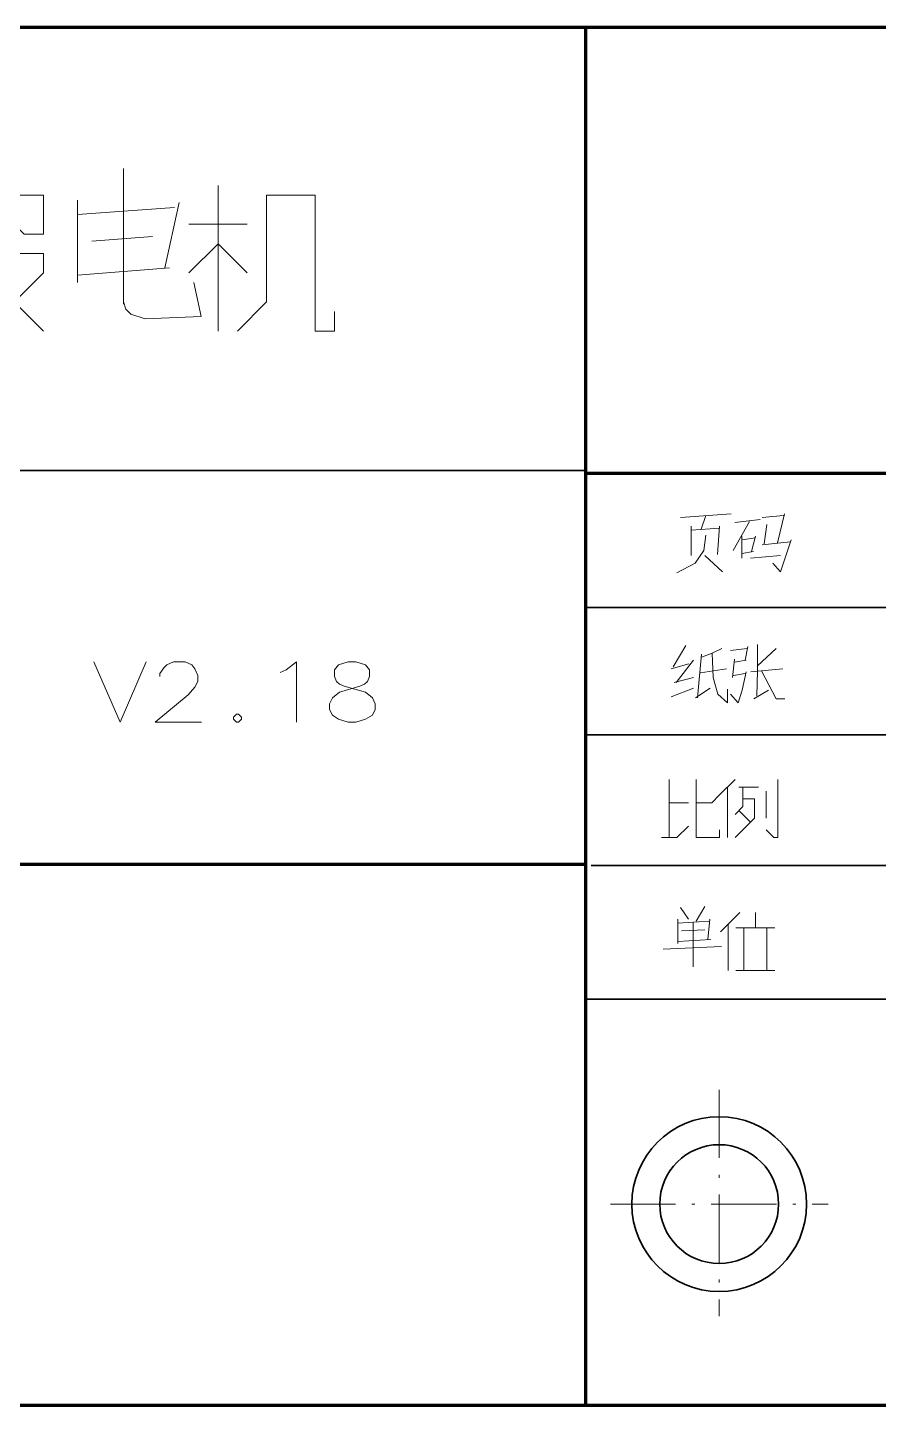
# Model space of a CAD drawing. Extents: x 2 to 295, y 3 to 209.
# Drawn here: x 213.55 to 241.84, y 5.1 to 50.92 of the extents above; entities that cross this region are included whole.
import ezdxf

# ---------------------------------------------------------------- set-up
doc = ezdxf.new("R2010")
doc.units = 0
doc.linetypes.add('DASHDOT', pattern=[18.5, 12, -3, 0.5, -3])

msp = doc.modelspace()

# ---------------------------------------------------------------- linework, layer by layer
at = {"color": 7, "lineweight": 70}
for p, q in [((292.1, 50.917), (112.1, 50.917)), ((232.1, 50.917), (232.1, 5.1)), ((232.1, 36.1), (292.1, 36.1)), ((172.1, 23.1), (232.1, 23.1)), ((292.1, 5.1), (112.1, 5.1))]:
    msp.add_line(p, q, dxfattribs=at)
at = {"color": 7, "lineweight": 35}
for p, q in [((232.1, 36.193), (172.1, 36.193)), ((232.1, 31.637), (254.454, 31.637)), ((232.104, 27.401), (254.458, 27.401)), ((232.29, 23.049), (254.645, 23.049)), ((232.098, 18.612), (254.452, 18.612))]:
    msp.add_line(p, q, dxfattribs=at)
at = {"color": 7, "linetype": 'DASHDOT', "lineweight": 13, "ltscale": 0.188228}
msp.add_line((236.543, 15.597), (236.543, 8.068), dxfattribs=at)
at = {"color": 7, "linetype": 'DASHDOT', "lineweight": 13, "ltscale": 0.18091}
msp.add_line((232.924, 11.795), (240.161, 11.795), dxfattribs=at)
at = {"color": 7, "lineweight": 13}
for points in [[(216.735, 46.23), (216.735, 43.972), (216.735, 41.714)], [(219.88, 40.827), (219.88, 45.665)], [(212.138, 43.407), (214.074, 43.407), (214.074, 42.762), (212.138, 40.827), (212.138, 45.343), (214.074, 45.343), (214.074, 44.052), (213.429, 44.052), (213.106, 44.375)], [(215.203, 45.181), (215.203, 42.439)], [(215.203, 44.698), (218.429, 44.939)], [(218.59, 45.101), (218.106, 42.923)], [(220.526, 40.827), (221.493, 41.794), (221.493, 45.343), (223.106, 45.343), (223.106, 40.827), (223.751, 40.827), (223.751, 41.472)], [(220.848, 44.375), (218.913, 44.375)], [(215.687, 43.81), (217.703, 43.972)], [(218.913, 42.762), (219.88, 43.73), (220.848, 42.762)], [(212.138, 42.762), (214.074, 40.827)], [(218.268, 42.923), (215.203, 42.681)], [(219.316, 41.31), (219.074, 42.439)], [(216.735, 41.794), (216.816, 41.552)], [(216.816, 41.552), (216.977, 41.391)], [(216.977, 41.391), (217.461, 41.23)], [(217.461, 41.23), (219.316, 41.31)], [(235.261, 34.623), (236.939, 34.752)], [(236.1, 34.688), (235.939, 34.236)], [(237.552, 34.494), (237.003, 33.527)], [(237.068, 34.462), (237.906, 34.559)], [(237.971, 34.623), (238.681, 34.688)], [(238.132, 34.398), (238.035, 33.752)], [(238.713, 34.752), (238.487, 33.785)], [(235.616, 34.333), (235.616, 33.365)], [(235.616, 34.204), (236.552, 34.269)], [(236.1, 34.043), (236.035, 33.527)], [(236.552, 34.333), (236.487, 33.398)], [(237.294, 34.01), (237.294, 33.269)], [(237.294, 33.881), (237.745, 33.946)], [(237.745, 34.01), (237.616, 33.494)], [(236.035, 33.527), (235.745, 33.107), (235.132, 32.785)], [(237.681, 33.494), (237.294, 33.43)], [(237.971, 33.72), (238.906, 33.817)], [(238.939, 33.881), (238.584, 32.817)], [(236.068, 33.365), (236.648, 32.817)], [(237.584, 33.269), (238.584, 33.365)], [(238.584, 32.817), (238.326, 33.107)], [(235.435, 30.368), (235.016, 29.659)], [(236.629, 30.272), (236.306, 30.11)], [(237.468, 30.272), (236.919, 30.207)], [(237.403, 29.885), (237.5, 30.336)], [(237.822, 30.401), (237.822, 29.53), (237.79, 28.691)], [(238.435, 30.272), (237.822, 29.691)], [(215.753, 29.822), (216.624, 27.822), (217.494, 29.822)], [(219.333, 27.822), (217.785, 27.822), (218.882, 28.726), (219.107, 28.984), (219.204, 29.177), (219.204, 29.371), (219.107, 29.597), (219.011, 29.726), (218.785, 29.822), (218.398, 29.822), (218.172, 29.726), (218.075, 29.629), (217.946, 29.435), (217.946, 29.339)], [(222.14, 29.564), (222.494, 29.822), (222.494, 27.822)], [(224.785, 29.726), (224.462, 29.822), (224.204, 29.822), (223.882, 29.726)], [(235.693, 29.885), (235.113, 29.143)], [(235.951, 30.078), (235.822, 28.626)], [(236.306, 30.11), (235.951, 29.981)], [(236.306, 30.11), (236.339, 29.304)], [(237.048, 29.917), (236.984, 29.304)], [(237.048, 29.82), (237.435, 29.885)], [(221.946, 29.468), (222.14, 29.564)], [(223.688, 28.048), (223.591, 28.242), (223.591, 28.435), (223.688, 28.629), (223.914, 28.822), (224.591, 29.016), (224.753, 29.081), (224.849, 29.177), (224.914, 29.339), (224.914, 29.564), (224.785, 29.726)], [(223.882, 29.726), (223.753, 29.564), (223.753, 29.339), (223.817, 29.177), (223.914, 29.081), (224.075, 29.016), (224.785, 28.822)], [(234.951, 29.594), (235.532, 29.756)], [(235.919, 29.465), (236.79, 29.594)], [(237.435, 29.497), (237.306, 28.885), (237.177, 28.465), (236.919, 28.756)], [(237.016, 29.368), (237.403, 29.433)], [(237.597, 29.497), (238.661, 29.594)], [(237.951, 29.53), (238.435, 28.594), (238.726, 28.594)], [(234.951, 28.659), (235.693, 28.949)], [(235.048, 29.143), (235.693, 29.304)], [(235.758, 28.626), (236.242, 28.949)], [(236.339, 29.304), (236.5, 28.756)], [(236.822, 28.465), (236.822, 28.917)], [(237.693, 28.594), (238.177, 28.885)], [(225.011, 28.629), (224.785, 28.822)], [(225.011, 28.629), (225.107, 28.435), (225.107, 28.242), (225.011, 28.048), (224.785, 27.919)], [(236.5, 28.756), (236.822, 28.465)], [(220.494, 28.081), (220.398, 27.984)], [(220.398, 27.984), (220.398, 27.919)], [(220.494, 28.081), (220.559, 28.081)], [(220.656, 27.984), (220.559, 28.081)], [(220.656, 27.984), (220.656, 27.919)], [(223.688, 28.048), (223.882, 27.919), (224.204, 27.822), (224.462, 27.822), (224.785, 27.919)], [(220.398, 27.919), (220.494, 27.822)], [(220.494, 27.822), (220.559, 27.822)], [(220.559, 27.822), (220.656, 27.919)], [(234.879, 23.98), (234.879, 25.915)], [(235.782, 25.915), (235.782, 23.98), (236.556, 23.98), (236.556, 24.238)], [(236.556, 25.399), (237.072, 25.915)], [(238.492, 25.915), (238.492, 23.98), (238.363, 23.98), (238.105, 24.238)], [(235.782, 25.141), (236.298, 25.141), (236.556, 25.399)], [(236.814, 23.98), (236.814, 25.657)], [(237.33, 25.657), (237.33, 25.012), (237.072, 24.754)], [(237.072, 23.98), (237.717, 24.625), (237.717, 25.27), (237.33, 25.27)], [(237.846, 25.657), (237.201, 25.657)], [(238.105, 24.625), (238.105, 25.528)], [(234.879, 25.141), (235.524, 25.141)], [(237.201, 24.883), (237.588, 24.496)], [(234.621, 23.98), (235.137, 23.98), (235.524, 24.367)], [(235.261, 21.656), (235.519, 21.268)], [(236.068, 21.688), (235.777, 21.204)], [(235.164, 21.268), (235.164, 20.462)], [(236.197, 21.204), (235.164, 21.139)], [(235.68, 19.688), (235.68, 20.43), (235.68, 21.172)], [(236.229, 21.268), (236.164, 20.591)], [(236.584, 20.849), (237.229, 21.494)], [(236.842, 19.559), (236.842, 21.107)], [(237.745, 21.494), (237.745, 20.978)], [(235.293, 20.881), (236.068, 20.914)], [(237.1, 20.978), (238.39, 20.978)], [(237.358, 19.559), (237.358, 20.978)], [(238.132, 20.978), (238.132, 19.559)], [(234.68, 20.268), (236.616, 20.365)], [(235.164, 20.527), (236.261, 20.591)], [(238.39, 19.559), (237.1, 19.559)]]:
    msp.add_lwpolyline(points, dxfattribs=at)
at = {"color": 7, "lineweight": 35}
for radius in [2.905, 1.976]:
    msp.add_circle((236.543, 11.795), radius, dxfattribs=at)

doc.saveas('drawing.dxf')
